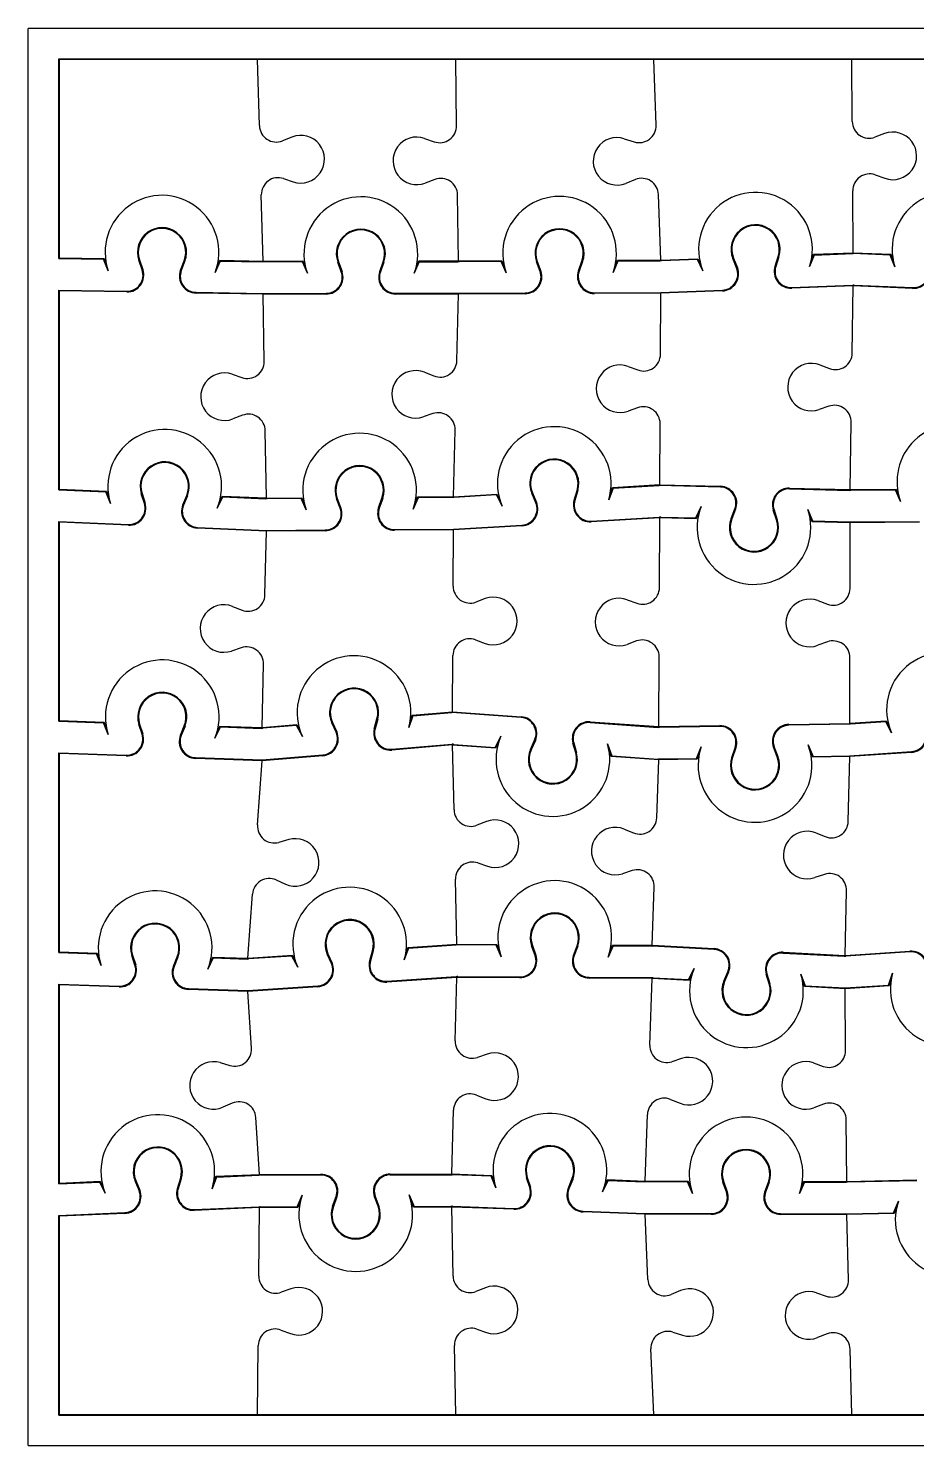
# Model space of a CAD drawing. Header units: millimetres. Extents: x -6 to 310, y -6 to 266.
# Drawn here: x -6 to 164.5, y -6 to 265.8 of the extents above; entities that cross this region are included whole.
import ezdxf

# ---------------------------------------------------------------- set-up
doc = ezdxf.new("R2010")
doc.units = ezdxf.units.MM
doc.layers.add('VISIBLE', color=7, linetype='CONTINUOUS')

msp = doc.modelspace()

# ---------------------------------------------------------------- linework, layer by layer
at = {"layer": 'VISIBLE'}
for p, q in [((-6, -6), (-6, 265.75)), ((310, 265.75), (-6, 265.75)), ((-0.15, 221.6031), (-0.15, 259.9)), ((-0.15, 259.9), (38.145964, 259.9)), ((0, 221.750775), (0, 259.75)), ((38, 259.75), (0, 259.75)), ((38.345292, 247.092461), (38, 259.75)), ((76, 259.75), (38, 259.75)), ((38.145964, 259.9), (76.147858, 259.9)), ((76.181907, 247.105242), (76, 259.75)), ((114, 259.75), (76, 259.75)), ((76.147858, 259.9), (114.144782, 259.9)), ((114.445292, 247.175646), (114, 259.75)), ((152, 259.75), (114, 259.75)), ((114.144782, 259.9), (152.148845, 259.9)), ((152.091736, 247.884522), (152, 259.75)), ((190, 259.75), (152, 259.75)), ((152.148845, 259.9), (190.156505, 259.9)), ((44.583587, 244.896758), (42.761174, 244.176589)), ((70.040466, 244.651645), (71.89129, 244.007997)), ((108.35676, 244.593551), (110.2207, 243.988932)), ((158.285935, 245.567339), (156.449797, 244.882918)), ((42.958321, 236.949691), (44.817286, 236.329948)), ((71.995284, 236.779159), (70.163741, 236.082535)), ((110.476559, 236.763876), (108.660057, 236.028923)), ((156.50569, 237.653548), (158.352191, 236.997599)), ((39.053247, 221.140644), (38.707976, 233.797407)), ((76.555128, 221.161862), (76.373221, 233.806618)), ((115.361276, 221.30967), (114.915986, 233.883978)), ((152.286261, 222.724067), (152.19456, 234.584919)), ((-0.15, 221.6031), (8.414, 221.469304)), ((0, 221.750775), (8.521362, 221.617645)), ((9.33839, 219.258866), (8.414, 221.469304)), ((8.521362, 221.617645), (9.33839, 219.258866)), ((15.838258, 219.436503), (15.196898, 221.288122)), ((15.338636, 221.337217), (15.979996, 219.485598)), ((23.208699, 219.372663), (23.907587, 221.203344)), ((24.047723, 221.149845), (23.348835, 219.319165)), ((29.839981, 218.938569), (30.730295, 221.270674)), ((30.826105, 221.119159), (29.839981, 218.938569)), ((30.730295, 221.270674), (39.053247, 221.140644)), ((30.826105, 221.119159), (38.907222, 220.992907)), ((38.907307, 220.989784), (38.907222, 220.992907)), ((39.099879, 220.989897), (38.907307, 220.989784)), ((39.053268, 221.13987), (39.053247, 221.140644)), ((39.053268, 221.13987), (46.694654, 221.144351)), ((39.207461, 220.988216), (39.099879, 220.989897)), ((46.589711, 220.994289), (39.207414, 220.98996)), ((39.207461, 220.988216), (39.207414, 220.98996)), ((47.549805, 218.799124), (46.589711, 220.994289)), ((46.694654, 221.144351), (47.549805, 218.799124)), ((54.04594, 219.082084), (53.374655, 220.923065)), ((53.515579, 220.974451), (54.186864, 219.133469)), ((61.416448, 219.137709), (62.085574, 220.979476)), ((62.226558, 220.928256), (61.557432, 219.086489)), ((68.053895, 218.811148), (68.906294, 221.157376)), ((69.004547, 221.007434), (68.053895, 218.811148)), ((68.906294, 221.157376), (76.555128, 221.161862)), ((69.004547, 221.007434), (76.407271, 221.011775)), ((76.407278, 221.011343), (76.407271, 221.011775)), ((76.541506, 221.011854), (76.407278, 221.011343)), ((76.7073, 221.011951), (76.541506, 221.011854)), ((76.555127, 221.161907), (84.828283, 221.193409)), ((84.723823, 221.04301), (76.707292, 221.012485)), ((76.7073, 221.011951), (76.707292, 221.012485)), ((85.690984, 218.850948), (84.723823, 221.04301)), ((84.828283, 221.193409), (85.690984, 218.850948)), ((92.186173, 219.154833), (91.508961, 220.993642)), ((91.649719, 221.045481), (92.326931, 219.206672)), ((99.556464, 219.2342), (100.219653, 221.078113)), ((100.360802, 221.027347), (99.697612, 219.183434)), ((106.194928, 218.929022), (107.039765, 221.277984)), ((107.1385, 221.128359), (106.194928, 218.929022)), ((107.039765, 221.277984), (115.361276, 221.30967)), ((107.1385, 221.128359), (115.216514, 221.159118)), ((115.216531, 221.158615), (115.216514, 221.159118)), ((115.231162, 221.159174), (115.216531, 221.158615)), ((115.516661, 221.160261), (115.231162, 221.159174)), ((115.361114, 221.314245), (122.483781, 221.586192)), ((122.38455, 221.432294), (115.516314, 221.170061)), ((115.516661, 221.160261), (115.516314, 221.170061)), ((123.426431, 219.274745), (122.38455, 221.432294)), ((122.483781, 221.586192), (123.426431, 219.274745)), ((129.907351, 219.801544), (129.167379, 221.616008)), ((129.306273, 221.672651), (130.046244, 219.858188)), ((137.270566, 220.134016), (137.87003, 221.99962)), ((138.012839, 221.953732), (137.413375, 220.088128)), ((143.915595, 220.057033), (144.679253, 222.433627)), ((144.783069, 222.287482), (143.915595, 220.057033)), ((144.679253, 222.433627), (152.286261, 222.724067)), ((144.783069, 222.287482), (152.29635, 222.574343)), ((152.286254, 222.72489), (159.491655, 222.426396)), ((159.380505, 222.280872), (152.29635, 222.574343)), ((160.247607, 220.047339), (159.380505, 222.280872)), ((159.491655, 222.426396), (160.247607, 220.047339)), ((-0.15, 177.262149), (-0.15, 215.552362)), ((-0.15, 215.552362), (12.879789, 215.348797)), ((0, 177.405848), (0, 215.4)), ((12.877446, 215.198815), (0, 215.4)), ((39.053268, 214.789869), (26.175823, 214.991054)), ((26.178166, 215.141036), (39.054396, 214.93987)), ((51.154199, 214.796965), (39.053268, 214.789869)), ((39.258004, 201.89254), (39.053268, 214.789869)), ((39.054396, 214.93987), (51.154111, 214.946965)), ((64.454109, 214.954765), (76.554798, 214.961861)), ((76.555128, 214.811861), (64.454197, 214.804765)), ((76.228097, 202.025977), (76.555128, 214.811861)), ((76.554798, 214.961861), (89.30768, 215.01042)), ((89.308251, 214.860421), (76.555128, 214.811861)), ((102.607583, 215.061063), (115.35813, 215.109613)), ((115.361278, 214.959624), (102.608155, 214.911064)), ((115.297948, 203.254177), (115.361278, 214.959624)), ((115.35813, 215.109613), (127.172906, 215.560708)), ((127.178629, 215.410817), (115.361278, 214.959624)), ((140.463222, 216.068139), (152.138438, 216.513905)), ((152.286296, 216.369441), (140.468945, 215.918249)), ((152.093872, 203.489704), (152.286296, 216.369441)), ((152.138438, 216.513905), (152.138614, 216.525688)), ((152.138614, 216.525688), (152.28654, 216.51956)), ((163.680826, 215.897407), (152.286296, 216.369441)), ((152.438643, 216.525367), (152.28654, 216.51956)), ((152.438643, 216.525367), (152.438462, 216.513266)), ((152.438462, 216.513266), (163.687035, 216.047279)), ((145.883133, 201.217227), (147.71429, 200.51959)), ((33.120221, 199.429808), (34.972001, 198.788914)), ((69.993545, 199.819666), (71.817181, 199.102597)), ((109.109143, 200.922624), (110.946865, 200.242466)), ((110.907751, 193.012986), (109.062777, 192.352753)), ((147.606292, 193.290811), (145.755111, 192.648187)), ((35.086751, 191.560239), (33.256246, 190.860891)), ((71.632327, 191.875375), (69.774418, 191.252471)), ((39.673749, 175.70274), (39.469106, 188.594216)), ((75.561, 175.944592), (75.888027, 188.730325)), ((115.162719, 178.25967), (115.225991, 189.954371)), ((151.702768, 177.311451), (151.895192, 190.191188)), ((-0.15, 177.262149), (8.902291, 176.873554)), ((0, 177.405848), (9.013659, 177.018911)), ((9.766044, 174.638724), (8.902291, 176.873554)), ((9.013659, 177.018911), (9.766044, 174.638724)), ((90.725277, 176.663422), (91.501322, 174.864091)), ((98.718698, 175.284082), (99.2808, 177.161281)), ((99.424496, 177.118253), (98.862394, 175.241054)), ((105.36394, 175.339767), (106.080002, 177.731132)), ((106.186715, 177.587088), (105.36394, 175.339767)), ((106.080002, 177.731132), (115.162719, 178.25967)), ((106.186715, 177.587088), (115.036982, 178.102099)), ((126.781055, 177.800793), (115.036982, 178.102099)), ((115.162661, 178.248924), (115.162719, 178.25967)), ((115.162661, 178.248924), (126.784902, 177.950744)), ((140.07668, 177.459681), (151.550568, 177.165307)), ((140.080527, 177.609631), (151.702768, 177.311451)), ((151.550495, 177.160411), (151.550568, 177.165307)), ((151.695157, 177.161597), (151.550495, 177.160411)), ((151.850486, 177.157612), (151.695157, 177.161597)), ((151.702771, 177.311665), (160.493869, 177.383725)), ((151.850486, 177.157612), (151.850565, 177.162871)), ((160.390071, 177.232869), (151.850565, 177.162871)), ((161.366843, 175.045074), (160.390071, 177.232869)), ((160.493869, 177.383725), (161.366843, 175.045074)), ((16.268339, 174.639002), (15.677723, 176.507426)), ((15.820748, 176.552637), (16.411363, 174.684213)), ((23.634297, 174.374148), (24.382859, 176.185084)), ((24.521483, 176.127783), (23.772921, 174.316847)), ((30.251271, 173.759338), (31.204865, 176.066291)), ((31.296506, 175.912218), (30.251271, 173.759338)), ((31.204865, 176.066291), (39.673749, 175.70274)), ((31.296506, 175.912218), (39.526012, 175.558943)), ((39.526218, 175.546017), (39.526012, 175.558943)), ((39.785481, 175.547805), (39.526218, 175.546017)), ((39.673839, 175.697039), (39.673749, 175.70274)), ((39.673839, 175.697039), (46.468059, 175.743906)), ((39.826255, 175.546055), (39.785481, 175.547805)), ((46.364065, 175.593185), (39.826222, 175.548086)), ((39.826255, 175.546055), (39.826222, 175.548086)), ((47.337995, 173.404122), (46.364065, 175.593185)), ((46.468059, 175.743906), (47.337995, 173.404122)), ((53.832215, 173.728077), (53.149323, 175.564785)), ((53.28992, 175.617059), (53.972811, 173.780351)), ((61.202225, 173.830221), (61.859713, 175.676174)), ((62.001017, 175.625845), (61.343529, 173.779891)), ((67.8416, 173.545558), (68.679174, 175.89712)), ((68.778371, 175.747801), (67.8416, 173.545558)), ((68.679174, 175.89712), (75.561, 175.944592)), ((75.707238, 175.795597), (68.778371, 175.747801)), ((75.561271, 175.955199), (83.90587, 176.440784)), ((75.707238, 175.795597), (75.707695, 175.813466)), ((83.809731, 176.284936), (75.707695, 175.813466)), ((84.894475, 174.148616), (83.809731, 176.284936)), ((83.90587, 176.440784), (84.894475, 174.148616)), ((91.363587, 174.804687), (90.587541, 176.604017)), ((122.073399, 171.869582), (123.081341, 174.040173)), ((123.081341, 174.040173), (122.167684, 171.717114)), ((-0.15, 132.909261), (-0.15, 171.206577)), ((-0.15, 171.206577), (13.199473, 170.633513)), ((101.991884, 171.282749), (115.013291, 172.040486)), ((115.162661, 171.898924), (102.000598, 171.133003)), ((115.013291, 172.040486), (115.013336, 172.050715)), ((115.013336, 172.050715), (115.135303, 172.047586)), ((115.103074, 158.529793), (115.162661, 171.898924)), ((115.313371, 172.057948), (115.135303, 172.047586)), ((122.167684, 171.717114), (115.162652, 171.896835)), ((115.313371, 172.057948), (115.313305, 172.043019)), ((115.313305, 172.043019), (122.073399, 171.869582)), ((128.851132, 171.770921), (129.568344, 173.5945)), ((129.707936, 173.539599), (128.990724, 171.716019)), ((137.557901, 171.49622), (136.935143, 173.354178)), ((137.077366, 173.401849), (137.700125, 171.543891)), ((144.372021, 171.147439), (143.578689, 173.514293)), ((143.578689, 173.514293), (144.480865, 171.294696)), ((144.480865, 171.294696), (151.642353, 171.110961)), ((151.642353, 171.110961), (165.000361, 171.220456)), ((0, 133.054018), (0, 171.05)), ((13.19304, 170.483651), (0, 171.05)), ((39.673841, 169.346887), (26.480802, 169.913236)), ((26.487235, 170.063098), (39.676542, 169.49691)), ((39.407896, 157.155664), (39.673841, 169.346887)), ((50.967577, 169.424793), (39.673841, 169.346887)), ((39.676542, 169.49691), (50.966542, 169.574789)), ((64.266226, 169.666532), (75.556119, 169.744411)), ((75.560996, 169.594441), (64.267261, 169.516535)), ((75.516212, 158.793928), (75.560996, 169.594441)), ((75.556119, 169.744411), (88.714345, 170.510109)), ((88.723059, 170.360362), (75.560996, 169.594441)), ((151.702763, 170.959362), (144.372021, 171.147439)), ((151.674375, 158.372355), (151.702763, 170.959362)), ((151.702768, 170.961451), (151.702763, 170.959362)), ((165.00159, 171.070461), (151.702768, 170.961451)), ((33.181686, 154.925922), (35.008006, 154.215716)), ((81.682453, 156.403338), (79.838315, 155.740773)), ((108.916495, 156.192342), (110.754864, 155.513936)), ((145.492957, 156.021289), (147.332815, 155.346932)), ((34.850333, 146.98785), (32.99478, 146.357963)), ((79.808338, 148.51125), (81.646918, 147.833415)), ((110.722641, 148.284422), (108.878298, 147.622431)), ((147.31651, 148.117364), (145.473629, 147.451314)), ((75.416371, 134.715244), (75.461065, 145.494042)), ((114.984208, 131.860794), (115.043795, 145.229925)), ((151.615985, 132.483292), (151.644378, 145.072389)), ((38.851973, 131.671619), (39.117831, 143.858828)), ((60.379059, 131.448651), (60.895115, 133.339027)), ((61.03982, 133.299524), (60.523764, 131.409148)), ((67.020954, 131.666725), (67.678359, 134.074876)), ((67.788561, 133.933484), (67.020954, 131.666725)), ((67.678359, 134.074876), (75.416371, 134.715244)), ((67.788561, 133.933484), (75.276479, 134.553154)), ((88.55651, 133.602414), (75.276479, 134.553154)), ((75.416281, 134.693529), (75.416371, 134.715244)), ((75.416281, 134.693529), (88.567221, 133.752031)), ((-0.15, 132.909261), (8.442643, 132.603524)), ((0, 133.054018), (8.552942, 132.749695)), ((9.322766, 130.375091), (8.442643, 132.603524)), ((8.552942, 132.749695), (9.322766, 130.375091)), ((15.824884, 130.423065), (15.220579, 132.287106)), ((15.363268, 132.333365), (15.967573, 130.469323)), ((23.192587, 130.212249), (23.927845, 132.028627)), ((24.066886, 131.972344), (23.331627, 130.155966)), ((29.813892, 129.645992), (30.750539, 131.959878)), ((30.843307, 131.806482), (29.813892, 129.645992)), ((30.750539, 131.959878), (38.851973, 131.671619)), ((30.843307, 131.806482), (38.698782, 131.526975)), ((38.698763, 131.526127), (38.698782, 131.526975)), ((38.705939, 131.526721), (38.698763, 131.526127)), ((38.998621, 131.516307), (38.705939, 131.526721)), ((38.85236, 131.689351), (45.542386, 132.242991)), ((38.998621, 131.516307), (38.999377, 131.551004)), ((45.450084, 132.084839), (38.999377, 131.551004)), ((46.586715, 129.975668), (45.450084, 132.084839)), ((45.542386, 132.242991), (46.586715, 129.975668)), ((53.03786, 130.789644), (52.218072, 132.569471)), ((52.354315, 132.632224), (53.174103, 130.852397)), ((101.822557, 132.652675), (114.833585, 131.721194)), ((101.833268, 132.802293), (114.984208, 131.860794)), ((114.833527, 131.708212), (114.833585, 131.721194)), ((114.980119, 131.710703), (114.833527, 131.708212)), ((115.133492, 131.699723), (114.980119, 131.710703)), ((114.984208, 131.860794), (126.651057, 132.059054)), ((115.133492, 131.699723), (115.133552, 131.713311)), ((126.653605, 131.909075), (115.133552, 131.713311)), ((139.949137, 132.285033), (151.615985, 132.483292)), ((151.765653, 132.335814), (139.951685, 132.135055)), ((151.616018, 132.497712), (158.601699, 132.968719)), ((151.765653, 132.335814), (151.765702, 132.357464)), ((158.506996, 132.811993), (151.765702, 132.357464)), ((159.611342, 130.68574), (158.506996, 132.811993)), ((158.601699, 132.968719), (159.611342, 130.68574)), ((63.749057, 127.528509), (75.26331, 128.481383)), ((75.416281, 128.343529), (63.761428, 127.37902)), ((75.26331, 128.481383), (75.263155, 128.488623)), ((75.263155, 128.488623), (75.31015, 128.485259)), ((75.56285, 128.506171), (75.31015, 128.485259)), ((75.681611, 115.892133), (75.416281, 128.343529)), ((83.669328, 127.736427), (75.416628, 128.327252)), ((75.56285, 128.506171), (75.563682, 128.467108)), ((75.563682, 128.467108), (83.582125, 127.893054)), ((83.582125, 127.893054), (84.68843, 130.0152)), ((84.68843, 130.0152), (83.669328, 127.736427)), ((90.348226, 127.484054), (91.148211, 129.272869)), ((91.285142, 129.211631), (90.485157, 127.422816)), ((99.033275, 126.810842), (98.496271, 128.695374)), ((98.640529, 128.736481), (99.177533, 126.851949)), ((105.824268, 126.150318), (105.140178, 128.551025)), ((105.140178, 128.551025), (105.939742, 126.292435)), ((122.203072, 125.782572), (123.117567, 127.994158)), ((123.117567, 127.994158), (122.303771, 125.634262)), ((128.978849, 125.97293), (129.617672, 127.825426)), ((129.759477, 127.776525), (129.120655, 125.924029)), ((137.689414, 126.069641), (136.988019, 127.899363)), ((137.128081, 127.953053), (137.829476, 126.123332)), ((144.512208, 126.011658), (143.6187, 128.342542)), ((143.6187, 128.342542), (144.614675, 126.163421)), ((-0.15, 88.558972), (-0.15, 126.855432)), ((-0.15, 126.855432), (12.785482, 126.395172)), ((0, 88.703843), (0, 126.7)), ((12.780148, 126.245267), (0, 126.7)), ((38.851885, 125.317604), (26.071737, 125.772337)), ((26.077071, 125.922242), (38.848354, 125.467825)), ((37.968665, 113.013088), (38.851885, 125.317604)), ((38.848354, 125.467825), (50.494367, 126.431603)), ((50.506739, 126.282114), (38.851885, 125.317604)), ((114.983622, 125.494584), (105.824268, 126.150318)), ((105.939742, 126.292435), (114.83934, 125.655298)), ((114.580931, 114.36792), (114.983622, 125.494584)), ((114.83934, 125.655298), (114.839417, 125.657439)), ((114.839417, 125.657439), (122.203072, 125.782572)), ((114.984175, 125.509877), (114.983622, 125.494584)), ((122.303771, 125.634262), (114.984175, 125.509877)), ((151.615964, 126.132375), (144.512208, 126.011658)), ((144.614675, 126.163421), (151.591483, 126.281981)), ((151.321697, 113.698574), (151.615964, 126.132375)), ((151.591483, 126.281981), (163.464512, 127.082516)), ((151.615985, 126.133292), (151.615964, 126.132375)), ((163.474603, 126.932855), (151.615985, 126.133292)), ((81.906693, 113.659246), (80.080015, 112.949963)), ((108.323335, 112.227842), (110.139265, 111.491476)), ((145.09137, 111.480361), (146.916372, 110.766776)), ((43.95959, 110.211971), (42.074957, 109.675321)), ((80.234037, 105.722018), (82.089272, 105.091194)), ((109.877786, 104.266621), (108.013377, 103.663452)), ((146.74532, 103.539215), (144.888603, 102.912764)), ((41.557347, 102.464288), (43.346012, 101.663968)), ((76.229982, 90.158125), (75.964959, 102.595151)), ((113.696624, 89.933847), (114.099898, 101.076622)), ((36.133492, 87.446536), (37.016438, 99.747219)), ((150.71273, 87.967579), (151.007018, 100.402297)), ((66.835675, 89.525298), (76.229982, 90.158125)), ((66.9437, 89.382235), (76.083362, 89.997909)), ((76.083431, 89.994675), (76.083362, 89.997909)), ((83.787529, 89.951492), (76.083431, 89.994675)), ((76.230286, 90.143855), (76.229982, 90.158125)), ((76.230286, 90.143855), (83.8934, 90.100901)), ((84.734013, 87.750424), (83.787529, 89.951492)), ((83.8934, 90.100901), (84.734013, 87.750424)), ((91.231776, 87.993157), (90.571902, 89.83826)), ((90.713141, 89.888772), (91.373015, 88.04367)), ((98.602487, 88.003147), (99.283003, 89.840736)), ((99.423667, 89.788643), (98.743151, 87.951054)), ((105.237784, 87.635496), (106.104694, 89.976402)), ((106.202017, 89.825854), (105.237784, 87.635496)), ((106.104694, 89.976402), (113.696624, 89.933847)), ((106.202017, 89.825854), (113.69012, 89.783881)), ((125.55608, 89.153602), (113.69012, 89.783881)), ((113.696621, 89.933747), (113.696624, 89.933847)), ((113.696621, 89.933747), (125.564036, 89.303391)), ((-0.15, 88.558972), (7.078142, 88.30746)), ((0, 88.703843), (7.188326, 88.453717)), ((7.960012, 86.079717), (7.078142, 88.30746)), ((7.188326, 88.453717), (7.960012, 86.079717)), ((14.46209, 86.132789), (13.856324, 87.996357)), ((13.998976, 88.042727), (14.604743, 86.17916)), ((21.829956, 85.92775), (22.56379, 87.744704)), ((22.702874, 87.688531), (21.96904, 85.871576)), ((28.451703, 85.366685), (29.386535, 87.681305)), ((29.479424, 87.527982), (28.451703, 85.366685)), ((29.386535, 87.681305), (36.133492, 87.446536)), ((29.479424, 87.527982), (35.972734, 87.302039)), ((35.972295, 87.295914), (35.972734, 87.302039)), ((36.032405, 87.299963), (35.972295, 87.295914)), ((36.272757, 87.2916), (36.032405, 87.299963)), ((36.134255, 87.457164), (44.674256, 88.032443)), ((36.272757, 87.2916), (36.274528, 87.316273)), ((44.579544, 87.875723), (36.274528, 87.316273)), ((45.683759, 85.749401), (44.579544, 87.875723)), ((44.674256, 88.032443), (45.683759, 85.749401)), ((52.146607, 86.46454), (51.354157, 88.256706)), ((51.491345, 88.317366), (52.283794, 86.5252)), ((59.497033, 87.011104), (60.041963, 88.89336)), ((60.186046, 88.851647), (59.641116, 86.969391)), ((66.141488, 87.127491), (66.835675, 89.525298)), ((66.9437, 89.382235), (66.141488, 87.127491)), ((138.837358, 88.448146), (150.559325, 87.825516)), ((138.845314, 88.597935), (150.71273, 87.967579)), ((150.558885, 87.806895), (150.559325, 87.825516)), ((150.713787, 87.817311), (150.558885, 87.806895)), ((150.71273, 87.967579), (163.162608, 88.804785)), ((150.859033, 87.809596), (150.713787, 87.817311)), ((150.859033, 87.809596), (150.859447, 87.827106)), ((163.172672, 88.655123), (150.859447, 87.827106)), ((120.687602, 83.35367), (121.754667, 85.495815)), ((121.754667, 85.495815), (120.777672, 83.198675)), ((127.460083, 83.069249), (128.227015, 84.872482)), ((128.365049, 84.813775), (127.598117, 83.010542)), ((136.15605, 82.555974), (135.584458, 84.430305)), ((135.727935, 84.474059), (136.299527, 82.599728)), ((142.958048, 82.020529), (142.229896, 84.408241)), ((142.229896, 84.408241), (143.070887, 82.164747)), ((159.034869, 82.313208), (159.837343, 84.567858)), ((159.837343, 84.567858), (159.142877, 82.170132)), ((-0.15, 44.199291), (-0.15, 82.50531)), ((-0.15, 82.50531), (11.425847, 82.102515)), ((0, 44.355895), (0, 82.35)), ((11.420631, 81.952606), (0, 82.35)), ((24.717803, 81.640006), (36.130778, 81.242879)), ((36.130778, 81.242879), (49.536708, 82.14594)), ((49.546789, 81.996279), (36.133217, 81.092703)), ((62.806634, 83.03984), (76.083895, 83.934233)), ((76.230288, 83.793755), (62.816716, 82.890179)), ((75.912663, 71.596032), (76.230288, 83.793755)), ((76.083895, 83.934233), (76.084164, 83.944576)), ((76.084164, 83.944576), (76.225661, 83.943783)), ((76.384524, 83.954485), (76.225661, 83.943783)), ((88.313559, 83.726025), (76.230288, 83.793755)), ((76.384524, 83.954485), (76.384222, 83.942894)), ((76.384222, 83.942894), (88.314399, 83.876023)), ((113.696621, 83.583747), (101.61335, 83.651477)), ((101.614191, 83.801475), (113.851869, 83.732879)), ((113.254642, 70.805484), (113.696621, 83.583747)), ((120.777672, 83.198675), (113.696312, 83.574812)), ((113.851869, 83.732879), (113.851312, 83.716791)), ((113.851312, 83.716791), (120.687602, 83.35367)), ((150.71281, 81.608623), (142.958048, 82.020529)), ((143.070887, 82.164747), (150.756451, 81.756517)), ((150.818351, 69.792409), (150.71281, 81.608623)), ((159.142877, 82.170132), (150.712858, 81.603246)), ((150.756451, 81.756517), (159.034869, 82.313208)), ((36.133217, 81.092703), (24.712586, 81.490097)), ((36.821662, 70.184535), (36.133217, 81.092703)), ((82.025106, 69.071063), (80.16691, 68.449017)), ((119.345298, 68.228402), (117.481856, 67.62225)), ((30.806792, 67.435212), (32.686725, 66.882321)), ((144.663621, 67.37234), (146.510908, 66.718607)), ((79.978717, 61.221881), (81.802021, 60.50397)), ((117.231947, 60.396985), (119.049053, 59.663528)), ((33.142098, 59.667091), (31.346595, 58.882233)), ((75.248826, 46.102817), (75.566452, 58.300539)), ((112.353063, 44.739476), (112.794892, 57.513433)), ((146.57548, 59.48931), (144.740165, 58.802685)), ((38.34747, 46.008655), (37.659396, 56.910944)), ((151.042763, 44.66778), (150.937141, 56.49294)), ((-0.15, 44.199291), (7.706496, 44.537903)), ((0, 44.355895), (7.804971, 44.692286)), ((8.75896, 42.385497), (7.706496, 44.537903)), ((7.804971, 44.692286), (8.75896, 42.385497)), ((15.237215, 42.944116), (14.488342, 44.754924)), ((14.626956, 44.812249), (15.375829, 43.001441)), ((22.598709, 43.312744), (23.189004, 45.18127)), ((23.332036, 45.136084), (22.741741, 43.267558)), ((29.244036, 43.268395), (29.996013, 45.648711)), ((30.100546, 45.503077), (29.244036, 43.268395)), ((29.996013, 45.648711), (38.34747, 46.008655)), ((30.100546, 45.503077), (38.207034, 45.852394)), ((50.148765, 45.884769), (38.207034, 45.852394)), ((38.347841, 46.002776), (38.34747, 46.008655)), ((38.347841, 46.002776), (50.148358, 46.034768)), ((63.448309, 46.070825), (75.248826, 46.102817)), ((63.448716, 45.920825), (75.355241, 45.953105)), ((75.248938, 46.107125), (82.936485, 45.823764)), ((82.826, 45.677734), (75.355241, 45.953105)), ((83.703277, 43.448179), (82.826, 45.677734)), ((82.936485, 45.823764), (83.703277, 43.448179)), ((90.205451, 43.48785), (89.603527, 45.352662)), ((89.746274, 45.398738), (90.348199, 43.533926)), ((97.572878, 43.267626), (98.310455, 45.083064)), ((98.449424, 45.026604), (97.711847, 43.211166)), ((104.193455, 42.692916), (105.133056, 45.005604)), ((105.225628, 44.85209), (104.193455, 42.692916)), ((105.133056, 45.005604), (112.353063, 44.739476)), ((105.225628, 44.85209), (112.197979, 44.59509)), ((112.197645, 44.585449), (112.197979, 44.59509)), ((112.472538, 44.58497), (112.197645, 44.585449)), ((112.352914, 44.735179), (112.353063, 44.739476)), ((112.352914, 44.735179), (120.603095, 44.720807)), ((112.497776, 44.58404), (112.472538, 44.58497)), ((112.497776, 44.58404), (112.497807, 44.584926)), ((120.497803, 44.57099), (112.497807, 44.584926)), ((121.452783, 42.373595), (120.497803, 44.57099)), ((120.603095, 44.720807), (121.452783, 42.373595)), ((127.949559, 42.641428), (127.282562, 44.483967)), ((127.423605, 44.535025), (128.090602, 42.692485)), ((135.320177, 42.679891), (135.993589, 44.520096)), ((136.134453, 44.468547), (135.461041, 42.628343)), ((141.956845, 42.337876), (142.814705, 44.682114)), ((142.912608, 44.531943), (141.956845, 42.337876)), ((142.814705, 44.682114), (151.042763, 44.66778)), ((142.912608, 44.531943), (150.894094, 44.518039)), ((150.894125, 44.514579), (150.894094, 44.518039)), ((151.044644, 44.517777), (150.894125, 44.514579)), ((151.042763, 44.66777), (164.451842, 44.952591)), ((151.194111, 44.517516), (151.044644, 44.517777)), ((164.455028, 44.802625), (151.19408, 44.520951)), ((151.194111, 44.517516), (151.19408, 44.520951)), ((45.611197, 39.822445), (46.557181, 42.020746)), ((46.557181, 42.020746), (45.709768, 39.672711)), ((52.389002, 39.916023), (53.054213, 41.759208)), ((53.195306, 41.708287), (52.530095, 39.865103)), ((61.10006, 39.888336), (60.424865, 41.727887)), ((60.565679, 41.779572), (61.240874, 39.940021)), ((67.92133, 39.732928), (67.061198, 42.076333)), ((67.061198, 42.076333), (68.025954, 39.883212)), ((160.030547, 38.65728), (160.935643, 40.872729)), ((160.935643, 40.872729), (160.131874, 38.509399)), ((-0.15, 38.143674), (12.52363, 38.689903)), ((-0.15, -0.15), (-0.15, 38.143674)), ((12.530088, 38.540042), (0, 38)), ((25.811294, 39.262595), (38.199096, 39.796505)), ((38.347841, 39.652776), (25.817753, 39.112735)), ((38.199096, 39.796505), (38.199148, 39.80235)), ((38.199148, 39.80235), (38.343829, 39.802743)), ((38.232253, 26.476132), (38.347841, 39.652776)), ((38.499221, 39.80944), (38.343829, 39.802743)), ((45.709768, 39.672711), (38.347841, 39.652753)), ((38.499166, 39.803164), (45.611197, 39.822445)), ((38.499221, 39.80944), (38.499166, 39.803164)), ((75.248827, 39.752793), (67.92133, 39.732928)), ((68.025954, 39.883212), (75.095973, 39.902379)), ((75.095973, 39.902379), (75.095857, 39.908557)), ((75.095857, 39.908557), (75.251976, 39.902802)), ((87.155383, 39.313944), (75.248826, 39.752817)), ((75.498776, 26.525221), (75.248827, 39.752793)), ((75.396012, 39.903193), (75.251976, 39.902802)), ((75.396012, 39.903193), (75.396119, 39.897489)), ((75.396119, 39.897489), (87.160908, 39.463842)), ((112.352914, 38.385169), (100.446357, 38.824042)), ((100.451882, 38.97394), (112.355808, 38.535164)), ((112.891371, 25.836471), (112.352914, 38.385169)), ((125.047848, 38.363054), (112.352914, 38.385169)), ((112.355808, 38.535164), (125.048109, 38.513054)), ((151.042763, 38.31777), (138.347828, 38.339885)), ((138.348089, 38.489885), (151.103621, 38.467665)), ((151.355306, 25.806811), (151.042763, 38.31777)), ((160.131874, 38.509399), (151.042798, 38.316339)), ((151.103621, 38.467665), (160.030547, 38.65728)), ((0, 0), (0, 38)), ((44.38737, 24.057046), (42.540187, 23.403018)), ((81.718455, 24.277325), (79.890071, 23.572451)), ((119.163181, 23.738413), (117.352231, 22.989884)), ((145.240195, 23.288307), (147.097733, 22.664296)), ((80.026658, 16.344155), (81.880366, 15.708858)), ((42.476771, 16.173711), (44.312195, 15.487379)), ((117.662163, 15.766945), (119.530576, 15.176295)), ((147.278283, 15.436965), (145.454221, 14.720983)), ((38, 0), (38.115588, 13.176644)), ((76, 0), (75.75005, 13.227595)), ((114, 0), (113.461542, 12.548698)), ((152, 0), (151.687457, 12.510959)), ((0, 0), (38, 0)), ((38, 0), (76, 0)), ((76, 0), (114, 0)), ((114, 0), (152, 0)), ((152, 0), (190, 0)), ((-0.15, -0.15), (38.14869, -0.15)), ((38.14869, -0.15), (76.152861, -0.15)), ((76.152861, -0.15), (114.156574, -0.15)), ((114.156574, -0.15), (152.153794, -0.15)), ((152.153794, -0.15), (190.145631, -0.15)), ((-6, -6), (310, -6))]:
    msp.add_line(p, q, dxfattribs=at)
for centre, radius, start, end in [((155.32164, 247.909494), 3.23, 180.442965, 290.442965), ((41.574091, 247.180542), 3.23, 181.562618, 291.562618), ((46.259469, 240.655883), 4.56, 251.562618, 111.562618), ((68.542653, 240.344656), 4.56, 70.824198, 290.824198), ((72.952241, 247.058781), 3.23, 250.824198, 0.824198), ((106.949773, 240.256041), 4.56, 72.028151, 292.028151), ((111.217315, 247.061335), 3.23, 252.028151, 2.028151), ((159.878628, 241.294526), 4.56, 250.442965, 110.442965), ((41.936775, 233.885488), 3.23, 71.562618, 181.562618), ((73.143555, 233.760157), 3.23, 0.824198, 110.824198), ((111.688009, 233.769667), 3.23, 2.028151, 112.028151), ((155.424464, 234.609891), 3.23, 70.442965, 180.442965), ((19.647475, 222.829702), 10.91, 339.104938, 199.104938), ((133.528648, 223.394612), 10.91, 342.186522, 202.186522), ((170.645315, 223.35124), 10.91, 337.627798, 197.627798), ((57.799662, 222.536575), 10.91, 340.0336, 200.0336), ((95.928747, 222.621398), 10.91, 340.218166, 200.218166), ((19.647475, 222.829702), 4.71, 339.104938, 199.104938), ((19.647475, 222.829702), 4.56, 339.104938, 199.104938), ((57.799662, 222.536575), 4.71, 340.0336, 200.0336), ((57.799662, 222.536575), 4.56, 340.0336, 200.0336), ((95.928747, 222.621398), 4.71, 340.218166, 200.218166), ((95.928747, 222.621398), 4.56, 340.218166, 200.218166), ((133.528648, 223.394612), 4.71, 342.186522, 202.186522), ((133.528648, 223.394612), 4.56, 342.186522, 202.186522), ((140.345712, 219.145897), 3.23, 162.186522, 272.186522), ((12.927902, 218.428421), 3.23, 269.104938, 19.104938), ((12.927902, 218.428421), 3.08, 269.104938, 19.104938), ((26.226279, 218.22066), 3.23, 159.104938, 269.104938), ((26.226279, 218.22066), 3.08, 159.104938, 269.104938), ((51.152305, 218.026965), 3.08, 270.0336, 20.0336), ((51.152305, 218.026965), 3.23, 270.0336, 20.0336), ((64.452303, 218.034764), 3.23, 160.0336, 270.0336), ((64.452303, 218.034764), 3.08, 160.0336, 270.0336), ((89.295952, 218.090398), 3.08, 270.218166, 20.218166), ((89.295952, 218.090398), 3.23, 270.218166, 20.218166), ((102.595856, 218.14104), 3.23, 160.218166, 270.218166), ((102.595856, 218.14104), 3.08, 160.218166, 270.218166), ((127.055395, 218.638465), 3.08, 272.186522, 22.186522), ((127.055395, 218.638465), 3.23, 272.186522, 22.186522), ((140.345712, 219.145897), 3.08, 162.186522, 272.186522), ((163.814519, 219.124639), 3.23, 267.627798, 17.627798), ((163.814519, 219.124639), 3.08, 267.627798, 17.627798), ((36.028411, 201.841273), 3.23, 250.909453, 0.909453), ((72.999153, 202.108565), 3.23, 248.534837, 358.534837), ((107.526371, 196.646126), 4.56, 69.690014, 289.690014), ((112.067995, 203.271652), 3.23, 249.690014, 359.690014), ((144.259684, 196.956005), 4.56, 69.144062, 289.144062), ((148.864233, 203.537955), 3.23, 249.144062, 359.144062), ((31.628818, 195.120595), 4.56, 70.909453, 290.909453), ((68.32488, 195.575946), 4.56, 68.534837, 288.534837), ((111.996039, 189.971847), 3.23, 359.690014, 109.690014), ((148.665552, 190.239439), 3.23, 359.144062, 109.144062), ((36.239512, 188.542948), 3.23, 0.909453, 110.909453), ((72.659083, 188.812913), 3.23, 358.534837, 108.534837), ((20.168693, 177.927037), 10.91, 337.541925, 197.541925), ((57.564058, 177.206191), 10.91, 340.395226, 200.395226), ((94.912436, 178.469329), 10.91, 343.330376, 203.330376), ((171.587959, 178.860421), 10.91, 0.469648, 200.469642), ((20.168693, 177.927037), 4.71, 337.541925, 197.541925), ((20.168693, 177.927037), 4.56, 337.541925, 197.541925), ((94.912436, 178.469329), 4.71, 343.330376, 203.330376), ((94.912436, 178.469329), 4.56, 343.330376, 203.330376), ((57.564058, 177.206191), 4.71, 340.395226, 200.395226), ((57.564058, 177.206191), 4.56, 340.395226, 200.395226), ((126.70206, 174.721806), 3.08, 338.530342, 88.530342), ((126.70206, 174.721806), 3.23, 338.530342, 88.530342), ((139.997685, 174.380694), 3.23, 88.530342, 198.530342), ((139.997685, 174.380694), 3.08, 88.530342, 198.530342), ((13.331569, 173.710679), 3.23, 267.541925, 17.541925), ((13.331569, 173.710679), 3.08, 267.541925, 17.541925), ((26.619331, 173.140264), 3.23, 157.541925, 267.541925), ((26.619331, 173.140264), 3.08, 157.541925, 267.541925), ((88.535418, 173.584907), 3.08, 273.330376, 23.330376), ((88.535418, 173.584907), 3.23, 273.330376, 23.330376), ((101.812956, 174.357548), 3.23, 163.330376, 273.330376), ((101.812956, 174.357548), 3.08, 163.330376, 273.330376), ((133.234312, 170.047021), 10.91, 158.530342, 18.530342), ((50.945297, 172.654716), 3.08, 270.395226, 20.395226), ((50.945297, 172.654716), 3.23, 270.395226, 20.395226), ((64.24498, 172.746458), 3.23, 160.395226, 270.395226), ((64.24498, 172.746458), 3.08, 160.395226, 270.395226), ((133.234312, 170.047021), 4.71, 158.530342, 18.530342), ((133.234312, 170.047021), 4.56, 158.530342, 18.530342), ((78.746185, 158.780535), 3.23, 179.762427, 289.762427), ((111.873106, 158.544189), 3.23, 249.74463, 359.74463), ((148.444383, 158.37964), 3.23, 249.870777, 359.870777), ((31.528992, 150.675957), 4.56, 68.750317, 288.750317), ((36.178664, 157.226108), 3.23, 248.750317, 358.750317), ((83.224284, 152.11191), 4.56, 249.762427, 109.762427), ((107.3378, 151.914338), 4.56, 69.74463, 289.74463), ((143.923685, 151.739819), 4.56, 69.870777, 289.870777), ((35.8886, 143.929272), 3.23, 358.750317, 108.750317), ((78.691037, 145.480649), 3.23, 69.762427, 179.762427), ((111.813828, 145.244322), 3.23, 359.74463, 109.74463), ((148.414387, 145.079673), 3.23, 359.870777, 109.870777), ((19.701014, 133.739621), 10.91, 337.962208, 197.962208), ((56.496087, 134.539924), 10.91, 344.730792, 204.730792), ((169.589143, 135.098401), 10.91, 343.857309, 203.857309), ((56.496087, 134.539924), 4.71, 344.730792, 204.730792), ((56.496087, 134.539924), 4.56, 344.730792, 204.730792), ((19.701014, 133.739621), 4.71, 337.962208, 197.962208), ((19.701014, 133.739621), 4.56, 337.962208, 197.962208), ((88.336571, 130.530277), 3.08, 335.905085, 85.905085), ((88.336571, 130.530277), 3.23, 335.905085, 85.905085), ((12.895003, 129.473225), 3.23, 267.962208, 17.962208), ((50.240347, 129.50111), 3.08, 274.730792, 24.730792), ((50.240347, 129.50111), 3.23, 274.730792, 24.730792), ((63.495037, 130.598016), 3.23, 164.730792, 274.730792), ((63.495037, 130.598016), 3.08, 164.730792, 274.730792), ((101.602617, 129.580538), 3.23, 85.905085, 195.905085), ((101.602617, 129.580538), 3.08, 85.905085, 195.905085), ((126.705937, 128.82952), 3.23, 340.973555, 90.973555), ((126.705937, 128.82952), 3.08, 340.973555, 90.973555), ((140.004018, 129.055499), 3.23, 90.973555, 200.973555), ((140.004018, 129.055499), 3.08, 90.973555, 200.973555), ((163.257315, 130.155538), 3.08, 273.857309, 23.857309), ((163.257315, 130.155538), 3.23, 273.857309, 23.857309), ((12.895003, 129.473225), 3.08, 267.962208, 17.962208), ((26.186592, 129.000294), 3.23, 157.962208, 267.962208), ((26.186592, 129.000294), 3.08, 157.962208, 267.962208), ((94.647846, 125.561199), 10.91, 155.905085, 15.905085), ((133.431534, 124.437449), 10.91, 160.973555, 20.973555), ((94.647846, 125.561199), 4.71, 155.905085, 15.905085), ((94.647846, 125.561199), 4.56, 155.905085, 15.905085), ((133.431534, 124.437449), 4.71, 160.973555, 20.973555), ((133.431534, 124.437449), 4.56, 160.973555, 20.973555), ((78.910878, 115.960946), 3.23, 181.220742, 291.220742), ((111.353044, 114.484742), 3.23, 247.927283, 357.927283), ((41.190376, 112.781833), 3.23, 175.894339, 285.894339), ((83.55724, 109.408446), 4.56, 251.220742, 111.220742), ((106.609764, 108.002055), 4.56, 67.927283, 287.927283), ((143.430812, 107.233463), 4.56, 68.644252, 288.644252), ((148.092601, 113.774996), 3.23, 248.644252, 358.644252), ((45.208411, 105.826308), 4.56, 245.894339, 105.894339), ((79.194226, 102.663964), 3.23, 71.220742, 181.220742), ((110.872012, 101.193444), 3.23, 357.927283, 107.927283), ((147.777922, 100.478719), 3.23, 358.644252, 108.644252), ((40.238149, 99.515964), 3.23, 65.894339, 175.894339), ((55.661831, 90.161449), 10.91, 343.853783, 203.853783), ((95.006814, 91.424341), 10.91, 339.678847, 199.678847), ((18.335619, 89.452384), 10.91, 338.007131, 198.007131), ((95.006814, 91.424341), 4.71, 339.678847, 199.678847), ((95.006814, 91.424341), 4.56, 339.678847, 199.678847), ((18.335619, 89.452384), 4.71, 338.007131, 198.007131), ((18.335619, 89.452384), 4.56, 338.007131, 198.007131), ((55.661831, 90.161449), 4.71, 343.853783, 203.853783), ((55.661831, 90.161449), 4.56, 343.853783, 203.853783), ((62.599626, 86.112875), 3.23, 163.853783, 273.853783), ((62.599626, 86.112875), 3.08, 163.853783, 273.853783), ((88.331663, 86.955975), 3.23, 269.678847, 19.678847), ((88.331663, 86.955975), 3.08, 269.678847, 19.678847), ((101.631454, 86.881426), 3.23, 159.678847, 269.678847), ((101.631454, 86.881426), 3.08, 159.678847, 269.678847), ((125.392711, 86.077938), 3.08, 336.959503, 86.959503), ((125.392711, 86.077938), 3.23, 336.959503, 86.959503), ((138.673989, 85.372482), 3.23, 86.959503, 196.959503), ((138.673989, 85.372482), 3.08, 86.959503, 196.959503), ((163.379323, 85.582063), 3.23, 343.847125, 93.847125), ((163.379323, 85.582063), 3.08, 343.847125, 93.847125), ((11.532954, 85.180652), 3.23, 268.007131, 18.007131), ((11.532954, 85.180652), 3.08, 268.007131, 18.007131), ((24.82491, 84.718143), 3.23, 158.007131, 268.007131), ((24.82491, 84.718143), 3.08, 158.007131, 268.007131), ((49.329699, 85.218975), 3.08, 273.853783, 23.853783), ((49.329699, 85.218975), 3.23, 273.853783, 23.853783), ((131.794359, 81.225841), 10.91, 156.959503, 16.959503), ((170.316647, 81.532683), 10.91, 163.847125, 23.847125), ((131.794359, 81.225841), 4.71, 156.959503, 16.959503), ((131.794359, 81.225841), 4.56, 156.959503, 16.959503), ((79.141568, 71.511953), 3.23, 178.508371, 288.508371), ((116.482712, 70.69383), 3.23, 178.019025, 288.019025), ((33.598076, 69.981085), 3.23, 253.611308, 3.611308), ((83.472647, 64.746918), 4.56, 248.508371, 108.508371), ((120.755855, 63.892053), 4.56, 248.019025, 108.019025), ((147.58848, 69.763561), 3.23, 250.511748, 0.511748), ((29.520178, 63.060487), 4.56, 73.611308, 293.611308), ((143.142343, 63.073583), 4.56, 70.511748, 290.511748), ((34.43581, 56.707495), 3.23, 3.611308, 113.611308), ((78.795357, 58.216459), 3.23, 68.508371, 178.508371), ((116.022962, 57.401779), 3.23, 68.019025, 178.019025), ((18.840824, 46.554925), 10.91, 342.467897, 202.467897), ((94.085813, 46.799455), 10.91, 337.889048, 197.889048), ((147.70727, 56.464091), 3.23, 0.511748, 110.511748), ((131.711314, 46.08717), 10.91, 339.900189, 199.900189), ((18.840824, 46.554925), 4.71, 342.467897, 202.467897), ((18.840824, 46.554925), 4.56, 342.467897, 202.467897), ((94.085813, 46.799455), 4.71, 337.889048, 197.889048), ((94.085813, 46.799455), 4.56, 337.889048, 197.889048), ((131.711314, 46.08717), 4.71, 339.900189, 199.900189), ((131.711314, 46.08717), 4.56, 339.900189, 199.900189), ((50.157115, 42.80478), 3.23, 340.155331, 90.155331), ((50.157115, 42.80478), 3.08, 340.155331, 90.155331), ((63.457066, 42.840837), 3.23, 90.155331, 200.155331), ((63.457066, 42.840837), 3.08, 90.155331, 200.155331), ((87.274359, 42.541752), 3.23, 267.889048, 17.889048), ((87.274359, 42.541752), 3.08, 267.889048, 17.889048), ((12.391006, 41.767046), 3.08, 272.467897, 22.467897), ((12.391006, 41.767046), 3.23, 272.467897, 22.467897), ((25.67867, 42.339739), 3.23, 162.467897, 272.467897), ((25.67867, 42.339739), 3.08, 162.467897, 272.467897), ((56.819306, 38.317113), 10.91, 160.155331, 20.155331), ((100.565333, 42.05185), 3.23, 157.889048, 267.889048), ((100.565333, 42.05185), 3.08, 157.889048, 267.889048), ((125.053475, 41.593049), 3.23, 269.900189, 19.900189), ((125.053475, 41.593049), 3.08, 269.900189, 19.900189), ((138.353455, 41.56988), 3.23, 159.900189, 269.900189), ((138.353455, 41.56988), 3.08, 159.900189, 269.900189), ((171.264619, 37.359844), 10.91, 161.216829, 21.216829), ((56.819306, 38.317113), 4.71, 160.155331, 20.155331), ((56.819306, 38.317113), 4.56, 160.155331, 20.155331), ((41.462129, 26.447799), 3.23, 179.497404, 289.497404), ((78.7282, 26.586245), 3.23, 181.082539, 291.082539), ((83.358744, 20.022557), 4.56, 251.082539, 111.082539), ((116.118402, 25.974941), 3.23, 182.457023, 292.457023), ((148.126313, 25.726146), 3.23, 251.43104, 1.43104), ((45.909334, 19.758532), 4.56, 249.497404, 109.497404), ((120.905056, 19.524215), 4.56, 252.457023, 112.457023), ((143.788083, 18.965695), 4.56, 71.43104, 291.43104), ((41.345464, 13.148311), 3.23, 69.497404, 179.497404), ((78.979473, 13.288619), 3.23, 71.082539, 181.082539), ((116.688573, 12.687168), 3.23, 72.457023, 182.457023), ((148.458464, 12.430294), 3.23, 1.43104, 111.43104)]:
    msp.add_arc(centre, radius, start, end, dxfattribs=at)

doc.saveas('drawing.dxf')
